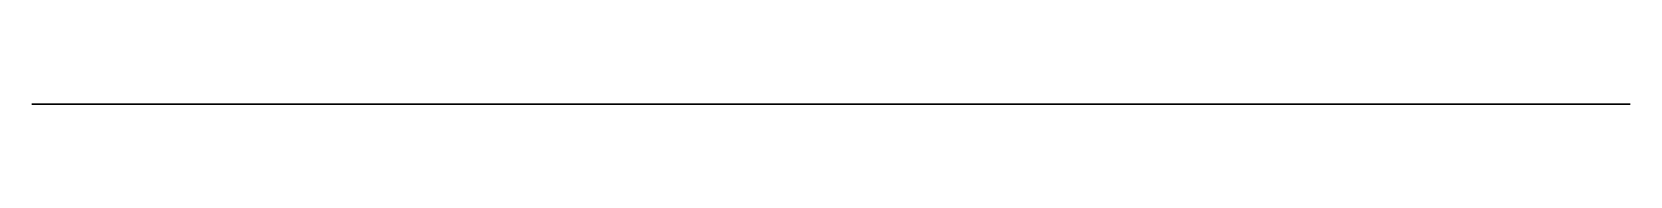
# Model space of a CAD drawing. Header units: millimetres. Extents: x 16.8 to 33.9, y 0 to 0.
import ezdxf

# ---------------------------------------------------------------- set-up
doc = ezdxf.new("R2010")
doc.units = ezdxf.units.MM
doc.layers.get('0').update_dxf_attribs({"color": 194, "true_color": 0x551cb1})

msp = doc.modelspace()

# ---------------------------------------------------------------- linework, layer by layer
at = {"color": 121, "true_color": 0xa6e5e5}
msp.add_polyline3d([(19.843, 0, -64.254), (19.7, 0, -64.155), (19.561, 0, -64.05), (19.427, 0, -63.94), (19.298, 0, -63.824), (19.174, 0, -63.704), (19.055, 0, -63.579), (18.942, 0, -63.449), (18.834, 0, -63.315), (18.731, 0, -63.176), (18.635, 0, -63.033), (18.544, 0, -62.887), (18.459, 0, -62.736), (18.38, 0, -62.582), (18.308, 0, -62.424), (18.242, 0, -62.264), (18.182, 0, -62.1), (18.129, 0, -61.934), (18.083, 0, -61.766), (18.045, 0, -61.597), (18.013, 0, -61.427), (17.988, 0, -61.256), (17.971, 0, -61.084), (17.96, 0, -60.912), (17.957, 0, -60.74), (17.96, 0, -60.567), (17.971, 0, -60.395), (17.988, 0, -60.223), (18.013, 0, -60.052), (18.045, 0, -59.882), (18.083, 0, -59.713), (18.129, 0, -59.545), (18.182, 0, -59.379), (18.242, 0, -59.215), (18.308, 0, -59.055), (18.38, 0, -58.897), (18.459, 0, -58.743), (18.544, 0, -58.593), (18.635, 0, -58.446), (18.731, 0, -58.303), (18.834, 0, -58.164), (18.942, 0, -58.03), (19.055, 0, -57.9), (19.174, 0, -57.775), (19.298, 0, -57.655), (19.427, 0, -57.539), (19.561, 0, -57.429), (19.7, 0, -57.324), (19.843, 0, -57.225), (19.699, 0, -57.125), (19.561, 0, -57.019), (19.426, 0, -56.908), (19.297, 0, -56.792), (19.173, 0, -56.671), (19.054, 0, -56.545), (18.941, 0, -56.414), (18.833, 0, -56.279), (18.73, 0, -56.14), (18.633, 0, -55.996), (18.542, 0, -55.849), (18.457, 0, -55.698), (18.379, 0, -55.543), (18.306, 0, -55.385), (18.24, 0, -55.223), (18.18, 0, -55.059), (18.127, 0, -54.892), (18.082, 0, -54.723), (18.043, 0, -54.554), (18.011, 0, -54.383), (17.986, 0, -54.211), (17.969, 0, -54.039), (17.958, 0, -53.866), (17.955, 0, -53.693), (17.958, 0, -53.52), (17.969, 0, -53.348), (17.986, 0, -53.175), (18.011, 0, -53.004), (18.043, 0, -52.833), (18.082, 0, -52.663), (18.127, 0, -52.495), (18.18, 0, -52.328), (18.24, 0, -52.164), (18.306, 0, -52.002), (18.379, 0, -51.844), (18.457, 0, -51.689), (18.542, 0, -51.538), (18.633, 0, -51.391), (18.73, 0, -51.247), (18.833, 0, -51.108), (18.941, 0, -50.973), (19.054, 0, -50.842), (19.173, 0, -50.716), (19.297, 0, -50.595), (19.426, 0, -50.479), (19.561, 0, -50.368), (19.699, 0, -50.262), (19.843, 0, -50.162), (19.7, 0, -50.062), (19.561, 0, -49.956), (19.428, 0, -49.845), (19.299, 0, -49.729), (19.175, 0, -49.608), (19.057, 0, -49.482), (18.943, 0, -49.352), (18.836, 0, -49.217), (18.733, 0, -49.078), (18.637, 0, -48.934), (18.546, 0, -48.787), (18.462, 0, -48.636), (18.383, 0, -48.482), (18.311, 0, -48.324), (18.245, 0, -48.162), (18.185, 0, -47.998), (18.133, 0, -47.832), (18.087, 0, -47.664), (18.048, 0, -47.494), (18.017, 0, -47.324), (17.992, 0, -47.152), (17.975, 0, -46.98), (17.964, 0, -46.808), (17.961, 0, -46.635), (17.964, 0, -46.463), (17.975, 0, -46.29), (17.992, 0, -46.118), (18.017, 0, -45.947), (18.048, 0, -45.776), (18.087, 0, -45.607), (18.133, 0, -45.439), (18.185, 0, -45.272), (18.245, 0, -45.108), (18.311, 0, -44.947), (18.383, 0, -44.789), (18.462, 0, -44.635), (18.546, 0, -44.484), (18.637, 0, -44.336), (18.733, 0, -44.193), (18.836, 0, -44.054), (18.943, 0, -43.919), (19.057, 0, -43.789), (19.175, 0, -43.663), (19.299, 0, -43.542), (19.428, 0, -43.425), (19.561, 0, -43.314), (19.7, 0, -43.209), (19.843, 0, -43.109), (19.615, 0, -42.915), (19.4, 0, -42.709), (19.197, 0, -42.489), (19.009, 0, -42.257), (18.834, 0, -42.014), (18.674, 0, -41.759), (18.531, 0, -41.495), (18.404, 0, -41.223), (18.349, 0, -41.089), (18.301, 0, -40.952), (18.259, 0, -40.813), (18.222, 0, -40.672), (18.163, 0, -40.385), (18.122, 0, -40.094), (18.096, 0, -39.798), (18.08, 0, -39.5), (18.072, 0, -38.902), (18.072, 0, -6.297), (16.766, 0, -5.458), (16.766, 0, 23.291), (19.579, 0, 23.291), (20.292, 0, 23.28), (20.999, 0, 23.241), (21.689, 0, 23.163), (22.023, 0, 23.107), (22.349, 0, 23.037), (22.664, 0, 22.952), (22.967, 0, 22.85), (23.114, 0, 22.793), (23.257, 0, 22.732), (23.397, 0, 22.665), (23.532, 0, 22.594), (23.663, 0, 22.518), (23.79, 0, 22.436), (23.913, 0, 22.35), (24.03, 0, 22.257), (24.143, 0, 22.16), (24.251, 0, 22.056), (24.353, 0, 21.946), (24.45, 0, 21.83), (24.553, 0, 21.691), (24.646, 0, 21.546), (24.73, 0, 21.395), (24.807, 0, 21.238), (24.875, 0, 21.077), (24.937, 0, 20.911), (24.993, 0, 20.742), (25.042, 0, 20.569), (25.126, 0, 20.216), (25.192, 0, 19.855), (25.293, 0, 19.131), (25.463, 0, 17.347), (25.553, 0, 16.503), (25.677, 0, 15.663), (25.839, 0, 14.83), (26.039, 0, 14.008), (26.279, 0, 13.197), (26.561, 0, 12.402), (26.886, 0, 11.624), (27.256, 0, 10.866), (27.944, 0, 9.661), (28.396, 0, 8.944), (28.615, 0, 8.585), (28.816, 0, 8.222), (28.906, 0, 8.035), (28.985, 0, 7.844), (29.052, 0, 7.65), (29.107, 0, 7.453), (29.151, 0, 7.254), (29.182, 0, 7.054), (29.201, 0, 6.853), (29.207, 0, 6.651), (29.202, 0, 6.451), (29.183, 0, 6.251), (29.153, 0, 6.054), (29.109, 0, 5.858), (29.053, 0, 5.666), (28.984, 0, 5.477), (28.902, 0, 5.292), (28.806, 0, 5.112), (28.696, 0, 4.935), (28.575, 0, 4.764), (28.443, 0, 4.602), (28.301, 0, 4.449), (28.149, 0, 4.305), (27.989, 0, 4.171), (27.82, 0, 4.047), (27.644, 0, 3.935), (27.804, 0, 3.831), (27.958, 0, 3.72), (28.106, 0, 3.602), (28.248, 0, 3.478), (28.384, 0, 3.348), (28.513, 0, 3.212), (28.636, 0, 3.07), (28.752, 0, 2.922), (28.861, 0, 2.769), (28.963, 0, 2.611), (29.057, 0, 2.449), (29.144, 0, 2.282), (29.223, 0, 2.111), (29.294, 0, 1.935), (29.357, 0, 1.756), (29.412, 0, 1.574), (29.458, 0, 1.389), (29.495, 0, 1.203), (29.523, 0, 1.016), (29.542, 0, 0.828), (29.553, 0, 0.64), (29.554, 0, 0.452), (29.547, 0, 0.265), (29.531, 0, 0.078), (29.507, 0, -0.108), (29.474, 0, -0.293), (29.432, 0, -0.476), (29.381, 0, -0.658), (29.322, 0, -0.837), (29.255, 0, -1.014), (29.179, 0, -1.187), (29.094, 0, -1.358), (29.002, 0, -1.525), (28.902, 0, -1.686), (28.795, 0, -1.842), (28.681, 0, -1.993), (28.561, 0, -2.137), (28.434, 0, -2.276), (28.3, 0, -2.408), (28.161, 0, -2.534), (28.017, 0, -2.653), (27.866, 0, -2.766), (27.711, 0, -2.871), (27.55, 0, -2.97), (27.385, 0, -3.06), (27.215, 0, -3.144), (27.041, 0, -3.219), (26.862, 0, -3.286), (26.862, 0, -7.651), (27.303, 0, -7.858), (27.732, 0, -8.084), (28.149, 0, -8.328), (28.554, 0, -8.59), (28.945, 0, -8.87), (29.324, 0, -9.166), (29.687, 0, -9.479), (30.037, 0, -9.808), (30.371, 0, -10.153), (30.689, 0, -10.512), (30.992, 0, -10.885), (31.277, 0, -11.273), (31.546, 0, -11.673), (31.796, 0, -12.087), (32.028, 0, -12.512), (32.242, 0, -12.95), (32.435, 0, -13.397), (32.607, 0, -13.85), (32.758, 0, -14.309), (32.887, 0, -14.774), (32.995, 0, -15.242), (33.082, 0, -15.715), (33.147, 0, -16.191), (33.191, 0, -16.668), (33.213, 0, -17.148), (33.214, 0, -17.628), (33.193, 0, -18.108), (33.151, 0, -18.587), (33.086, 0, -19.065), (33, 0, -19.541), (32.892, 0, -20.013), (32.762, 0, -20.482), (32.611, 0, -20.945), (32.44, 0, -21.399), (32.249, 0, -21.843), (32.038, 0, -22.276), (31.809, 0, -22.699), (31.561, 0, -23.111), (31.295, 0, -23.51), (31.011, 0, -23.898), (30.71, 0, -24.271), (30.393, 0, -24.632), (30.059, 0, -24.977), (29.71, 0, -25.308), (29.345, 0, -25.624), (28.966, 0, -25.923), (28.572, 0, -26.206), (28.164, 0, -26.471), (33.855, 0, -31.444), (33.855, 0, -115.965), (16.766, 0, -115.965), (16.766, 0, -92.787), (18.072, 0, -92.045), (18.072, 0, -68.465), (18.08, 0, -67.865), (18.094, 0, -67.566), (18.12, 0, -67.27), (18.16, 0, -66.978), (18.217, 0, -66.69), (18.253, 0, -66.549), (18.295, 0, -66.41), (18.342, 0, -66.272), (18.396, 0, -66.137), (18.522, 0, -65.864), (18.666, 0, -65.6), (18.826, 0, -65.345), (19.001, 0, -65.101), (19.191, 0, -64.87), (19.395, 0, -64.651), (19.613, 0, -64.446)], close=True, dxfattribs=at)

doc.saveas('drawing.dxf')
